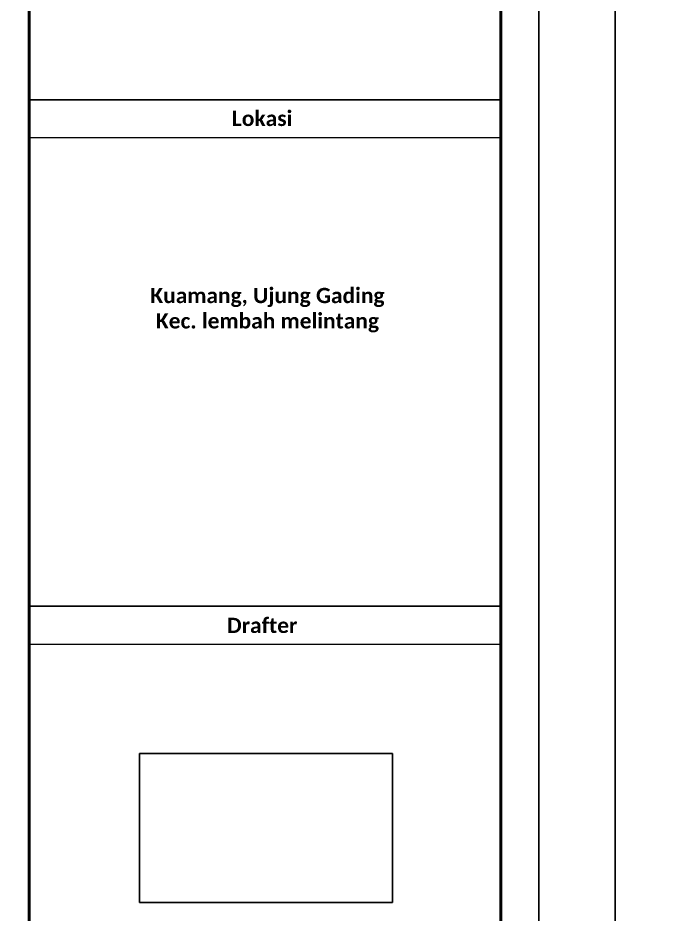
# Model space of a CAD drawing. Header units: centimetres. Extents: x -377343 to 693706, y 194584 to 813780.
# Drawn here: x 189738 to 190401, y 499039 to 499946 of the extents above; entities that cross this region are included whole.
import ezdxf

# ---------------------------------------------------------------- set-up
doc = ezdxf.new("R2010")
doc.units = ezdxf.units.CM
for name, color, linetype, lineweight in [('a. line t', 7, 'Continuous', 50), ('Kertas', 252, 'Continuous', 20), ('Legenda', 252, 'Continuous', 20)]:
    doc.layers.add(name, color=color, linetype=linetype, lineweight=lineweight)
doc.layers.add('PIPA', color=11, linetype='Continuous')
doc.styles.get("Standard").update_dxf_attribs({"font": 'arial.ttf'})
picture_1 = doc.add_image_def('image1.jpg', size_in_pixel=(603, 1024))

msp = doc.modelspace()

# ---------------------------------------------------------------- linework, layer by layer
at = {"layer": 'Kertas'}
for points in [[(187145.833, 500796.755), (190343.176, 500796.755), (190343.176, 498508.536), (187145.833, 498508.536)], [(190343.176, 500796.755), (193540.519, 500796.755), (193540.519, 498508.536), (190343.176, 498508.536)]]:
    msp.add_lwpolyline(points, close=True, dxfattribs=at)
at = {"layer": 'Legenda', "color": 1, "lineweight": 30}
for p, q in [((190228.027, 499863.202), (189750.352, 499863.202)), ((190228.027, 499350.417), (189750.352, 499350.417))]:
    msp.add_line(p, q, dxfattribs=at)
at = {"layer": 'Legenda', "color": 1, "lineweight": 20}
for p, q in [((190228.027, 499824.68), (189750.352, 499824.68)), ((190228.027, 499311.895), (189750.352, 499311.895))]:
    msp.add_line(p, q, dxfattribs=at)
at = {"layer": 'Legenda', "color": 5, "lineweight": 30}
msp.add_lwpolyline([(187261.4, 500681.188), (190266.132, 500681.188), (190266.132, 498585.58), (187261.4, 498585.58)], close=True, dxfattribs=at)
at = {"layer": 'Legenda', "color": 1, "lineweight": 50}
msp.add_lwpolyline([(189749.934, 500642.666), (190227.61, 500642.666), (190227.61, 498624.103), (189749.934, 498624.103)], close=True, dxfattribs=at)
at = {"layer": 'PIPA', "lineweight": 35, "extrusion": (0, 0.816497, 0.57735), "elevation": 193451.324}
msp.add_lwpolyline([(-421704.212, -325591.681), (-159560.265, -63447.734), (377343.333, -600351.331), (-158232.47, -1135927.133), (-693706.405, -600453.199), (-454216.825, -360963.619)], dxfattribs=at)

# ---------------------------------------------------------------- texts
at = {"layer": 'a. line t', "color": 2, "lineweight": 20, "char_height": 15.40888, "attachment_point": 5}
for s, insert, width in [('{\\fCandara|b1|i0|c0|p34;Lokasi}', (189985.707, 499844.364), 477.67534), ('{\\fCandara|b1|i0|c0|p34;Kuamang, Ujung Gading \\PKec. lembah melintang}', (189991.148, 499650.269), 417.68214), ('{\\fCandara|b1|i0|c0|p34;Drafter}', (189985.707, 499331.01), 477.67534)]:
    msp.add_mtext(s, dxfattribs=dict(at, insert=insert, width=width))

# ---------------------------------------------------------------- pictures from other files: only their frames are drawn
image = msp.add_image(picture_1, insert=(190117.868, 499050.605), size_in_units=(150.905, 256.264), rotation=90)
image.dxf.flags = 15

doc.saveas('drawing.dxf')
